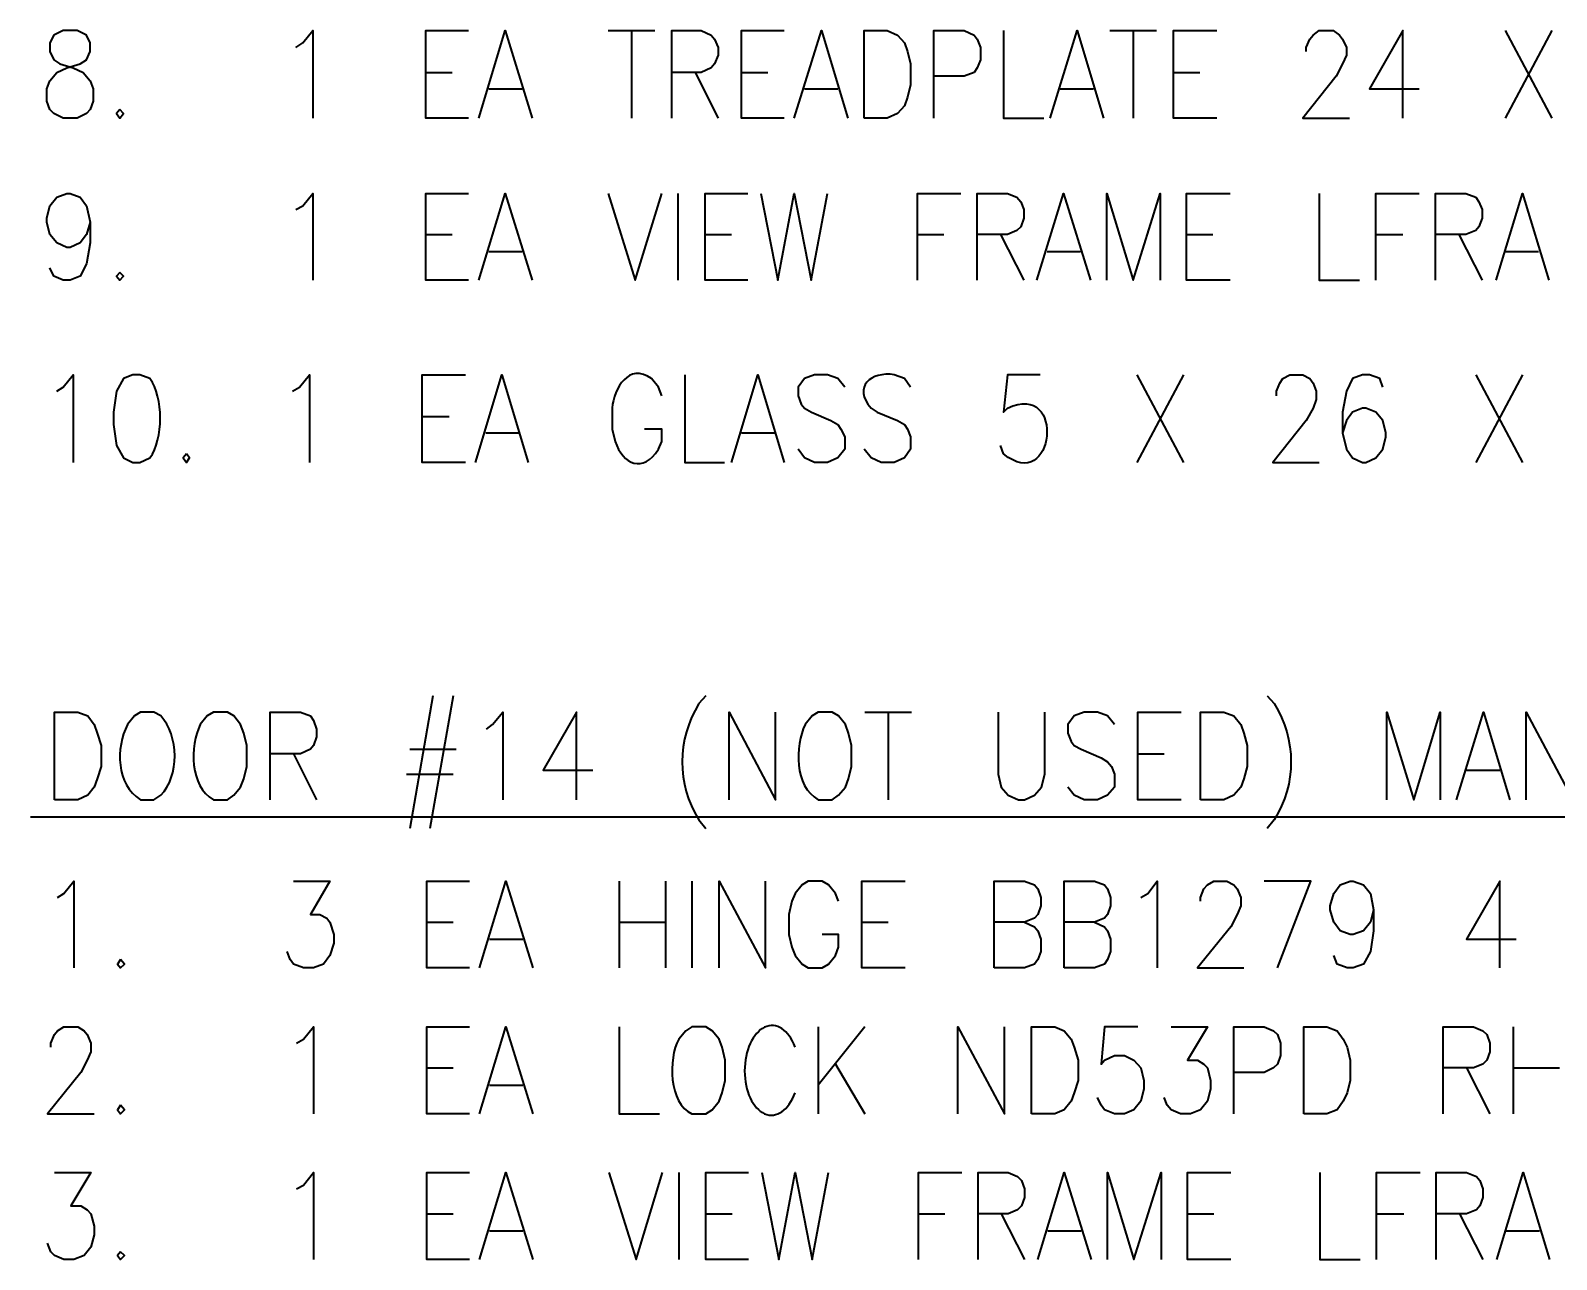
# Model space of a CAD drawing. Header units: inches. Extents: x 5 to 516, y -193 to 129.
# Drawn here: x 208.15 to 214.7, y -89.11 to -83.82 of the extents above; entities that cross this region are included whole.
import ezdxf

# ---------------------------------------------------------------- set-up
doc = ezdxf.new("R2010")
doc.units = ezdxf.units.IN
doc.header["$MEASUREMENT"] = 0
doc.layers.add('PDF3_Geometry', color=7, linetype='Continuous')

msp = doc.modelspace()

# ---------------------------------------------------------------- linework, layer by layer
at = {"layer": 'PDF3_Geometry', "lineweight": 35}
for points in [[(208.285273, -83.8234759), (208.2452756, -83.8434747), (208.22861, -83.8768059), (208.22861, -83.9134702), (208.2452756, -83.9501345), (208.2719406, -83.9668001), (208.3286036, -83.9834657), (208.3719341, -84.0034644), (208.4019322, -84.0401287), (208.4152647, -84.0734599), (208.4152647, -84.1267898), (208.4019322, -84.1634541), (208.3852666, -84.1801197), (208.3452692, -84.2001185), (208.285273, -84.2001185), (208.2452756, -84.1801197), (208.22861, -84.1634541), (208.2152775, -84.1267898), (208.2152775, -84.0734599), (208.22861, -84.0401287), (208.2586081, -84.0034644), (208.3019386, -83.9834657), (208.3586017, -83.9668001), (208.3852666, -83.9501345), (208.4019322, -83.9134702), (208.4019322, -83.8768059), (208.3852666, -83.8434747), (208.3452692, -83.8234759)], [(211.7283913, -84.2001201), (211.7283913, -83.8234776), (211.8283849, -83.8234776), (211.8717155, -83.8434763), (211.9017135, -83.8768075), (211.915046, -83.9134718), (211.9283785, -83.9668017), (211.9283785, -84.0567959), (211.915046, -84.1101259), (211.9017135, -84.1467902), (211.8717155, -84.1801214), (211.8283849, -84.2001201)], [(208.5285978, -84.1634573), (208.5152653, -84.1801229), (208.5285978, -84.2001216), (208.5452634, -84.1801229)], [(208.5285978, -84.863411), (208.5152653, -84.8800766), (208.5285978, -84.8967422), (208.5452634, -84.8800766)], [(208.8152412, -85.6433598), (208.8019088, -85.6600254), (208.8152412, -85.6800241), (208.8285737, -85.6600254)], [(208.2486136, -87.1299317), (208.2486136, -86.7532892), (208.3486072, -86.7532892), (208.3919377, -86.7699548), (208.4186027, -86.8066191), (208.4319352, -86.8432834), (208.4486008, -86.8966133), (208.4486008, -86.9866076), (208.4319352, -87.0399375), (208.4186027, -87.0766018), (208.3919377, -87.109933), (208.3486072, -87.1299317)], [(213.1749606, -87.1299317), (213.1749606, -86.7532892), (213.2749542, -86.7532892), (213.3182848, -86.7699548), (213.3482828, -86.8066191), (213.3616153, -86.8432834), (213.3749478, -86.8966133), (213.3749478, -86.9866076), (213.3616153, -87.0399375), (213.3482828, -87.0766018), (213.3182848, -87.109933), (213.2749542, -87.1299317)], [(208.5319274, -87.8165535), (208.5185949, -87.8365523), (208.5319274, -87.8532179), (208.548593, -87.8365523)], [(212.448343, -88.4798445), (212.448343, -88.1065351), (212.5483366, -88.1065351), (212.588334, -88.1232007), (212.6183321, -88.159865), (212.6316646, -88.1931962), (212.6483302, -88.2498592), (212.6483302, -88.3365203), (212.6316646, -88.3898502), (212.6183321, -88.4265146), (212.588334, -88.4631789), (212.5483366, -88.4798445)], [(213.6182645, -88.4798445), (213.6182645, -88.1065351), (213.718258, -88.1065351), (213.7615886, -88.1232007), (213.7882536, -88.159865), (213.8049192, -88.1931962), (213.8182516, -88.2498592), (213.8182516, -88.3365203), (213.8049192, -88.3898502), (213.7882536, -88.4265146), (213.7615886, -88.4631789), (213.718258, -88.4798445)], [(208.5319274, -88.4431817), (208.5185949, -88.4631804), (208.5319274, -88.479846), (208.548593, -88.4631804)], [(208.5319274, -89.0731394), (208.5185949, -89.089805), (208.5319274, -89.1064706), (208.548593, -89.089805)]]:
    msp.add_lwpolyline(points, close=True, dxfattribs=at)
for points in [[(209.2852089, -83.896805), (209.315207, -83.8768063), (209.3585376, -83.8234763), (209.3585376, -84.2001189)], [(210.0284989, -84.2001201), (209.8451774, -84.2001201), (209.8451774, -83.8234776), (210.0284989, -83.8234776)], [(210.0718271, -84.2001201), (210.1851531, -83.8234776), (210.3018123, -84.2001201)], [(210.6284591, -83.8234759), (210.8284463, -83.8234759)], [(210.7284554, -83.8234759), (210.7284554, -84.2001185)], [(210.9017774, -84.2001201), (210.9017774, -83.8234776), (211.0284359, -83.8234776), (211.0717665, -83.8434763), (211.085099, -83.8601419), (211.1017646, -83.8968062), (211.1017646, -83.9301374), (211.085099, -83.9668017), (211.0717665, -83.9834673), (211.0284359, -84.003466), (210.9017774, -84.003466)], [(211.3850743, -84.2001201), (211.2017527, -84.2001201), (211.2017527, -83.8234776), (211.3850743, -83.8234776)], [(211.4284092, -84.2001201), (211.5450684, -83.8234776), (211.6583944, -84.2001201)], [(212.0283734, -84.2001201), (212.0283734, -83.8234776), (212.1583651, -83.8234776), (212.2016957, -83.8434763), (212.2150281, -83.8601419), (212.2283606, -83.8968062), (212.2283606, -83.9501361), (212.2150281, -83.9834673), (212.2016957, -84.003466), (212.1583651, -84.0201316), (212.0283734, -84.0201316)], [(212.3283488, -83.8234759), (212.3283488, -84.2001185), (212.501671, -84.2001185)], [(212.5283414, -84.2001201), (212.6450006, -83.8234776), (212.7583266, -84.2001201)], [(212.7849845, -83.8234759), (212.9849717, -83.8234759)], [(212.8849808, -83.8234759), (212.8849808, -84.2001185)], [(213.2449575, -84.2001201), (213.0583028, -84.2001201), (213.0583028, -83.8234776), (213.2449575, -83.8234776)], [(213.6282668, -83.9134733), (213.6282668, -83.8968077), (213.6449324, -83.8601434), (213.6582649, -83.8434778), (213.6849298, -83.8234791), (213.744926, -83.8234791), (213.7715909, -83.8434778), (213.7849234, -83.8601434), (213.801589, -83.8968077), (213.801589, -83.9301389), (213.7849234, -83.9668032), (213.7582585, -84.0201331), (213.6149343, -84.2001216), (213.8149215, -84.2001216)], [(214.0449067, -84.2001185), (214.0449067, -83.8234759), (213.9015826, -84.0734599), (214.1149023, -84.0734599)], [(214.6848668, -83.8234759), (214.4848796, -84.2001185)], [(214.484881, -83.8234759), (214.6848682, -84.2001185)], [(209.8451774, -84.0034673), (209.9585034, -84.0034673)], [(211.0017669, -84.0034673), (211.1017605, -84.2001213)], [(211.2017527, -84.0034673), (211.3150788, -84.0034673)], [(213.0583028, -84.0034673), (213.1716289, -84.0034673)], [(210.1151592, -84.0734599), (210.2584834, -84.0734599)], [(211.4717414, -84.0734599), (211.6150655, -84.0734599)], [(212.5716668, -84.0734599), (212.7149909, -84.0734599)], [(208.4019376, -84.6467569), (208.3852721, -84.7000868), (208.3586071, -84.7367511), (208.3152765, -84.7567498), (208.3019441, -84.7567498), (208.2586135, -84.7367511), (208.2286154, -84.7000868), (208.2152829, -84.6467569), (208.2152829, -84.6300913), (208.2286154, -84.5767614), (208.2586135, -84.5400971), (208.3019441, -84.5234315), (208.3152765, -84.5234315), (208.3586071, -84.5400971), (208.3852721, -84.5767614), (208.4019376, -84.6467569), (208.4019376, -84.7367511), (208.3852721, -84.8267454), (208.3586071, -84.8800753), (208.3152765, -84.8967409), (208.2852785, -84.8967409), (208.245281, -84.8800753), (208.2286154, -84.843411)], [(209.2852089, -84.5934292), (209.315207, -84.5767636), (209.3585376, -84.5234336), (209.3585376, -84.896743)], [(210.0284989, -84.8967409), (209.8451774, -84.8967409), (209.8451774, -84.5234315), (210.0284989, -84.5234315)], [(210.0718271, -84.8967409), (210.1851531, -84.5234315), (210.3018123, -84.8967409)], [(210.6284591, -84.5234331), (210.7451183, -84.8967425), (210.8584444, -84.5234331)], [(210.9284412, -84.5234331), (210.9284412, -84.8967425)], [(211.2284207, -84.8967409), (211.0450991, -84.8967409), (211.0450991, -84.5234315), (211.2284207, -84.5234315)], [(211.2850807, -84.5234331), (211.3584093, -84.8967425), (211.4284049, -84.5234331), (211.5017335, -84.8967425), (211.571729, -84.5234331)], [(211.9583774, -84.8967409), (211.9583774, -84.5234315), (212.1450321, -84.5234315)], [(212.2150205, -84.8967409), (212.2150205, -84.5234315), (212.3450122, -84.5234315), (212.3850096, -84.5400971), (212.4016752, -84.5600958), (212.4150077, -84.593427), (212.4150077, -84.6300913), (212.4016752, -84.6667556), (212.3850096, -84.6834212), (212.3450122, -84.7000868), (212.2150205, -84.7000868)], [(212.4716773, -84.8967409), (212.5850033, -84.5234315), (212.7016625, -84.8967409)], [(212.7716526, -84.8967409), (212.7716526, -84.5234315), (212.8849787, -84.8967409), (213.0016379, -84.5234315), (213.0016379, -84.8967409)], [(213.3016216, -84.8967409), (213.1149669, -84.8967409), (213.1149669, -84.5234315), (213.3016216, -84.5234315)], [(213.6849309, -84.5234331), (213.6849309, -84.8967425), (213.8582531, -84.8967425)], [(213.9282489, -84.8967409), (213.9282489, -84.5234315), (214.1149036, -84.5234315)], [(214.1848989, -84.8967409), (214.1848989, -84.5234315), (214.3148905, -84.5234315), (214.3582211, -84.5400971), (214.3715536, -84.5600958), (214.384886, -84.593427), (214.384886, -84.6300913), (214.3715536, -84.6667556), (214.3582211, -84.6834212), (214.3148905, -84.7000868), (214.1848989, -84.7000868)], [(214.4448852, -84.8967409), (214.5582112, -84.5234315), (214.6715373, -84.8967409)], [(209.8451774, -84.700088), (209.9585034, -84.700088)], [(211.0450991, -84.700088), (211.1584251, -84.700088)], [(211.9583774, -84.700088), (212.0717035, -84.700088)], [(212.3150168, -84.700088), (212.4150104, -84.8967421)], [(213.1149669, -84.700088), (213.228293, -84.700088)], [(213.9282489, -84.700088), (214.0449081, -84.700088)], [(214.2848884, -84.700088), (214.384882, -84.8967421)], [(210.1151592, -84.7734171), (210.2584834, -84.7734171)], [(212.5150027, -84.7734171), (212.6583268, -84.7734171)], [(214.484881, -84.7734171), (214.6282051, -84.7734171)], [(208.2586092, -85.3733779), (208.2852741, -85.3567123), (208.3286047, -85.3033824), (208.3286047, -85.6800249)], [(208.6585838, -85.3200475), (208.6152532, -85.3033819), (208.5852552, -85.3033819), (208.5452577, -85.3200475), (208.5152596, -85.3733774), (208.5019272, -85.4633716), (208.5019272, -85.5167015), (208.5152596, -85.6066958), (208.5452577, -85.6600257), (208.5852552, -85.6800244), (208.6152532, -85.6800244), (208.6585838, -85.6600257)], [(209.271877, -85.3733779), (209.3018751, -85.3567123), (209.3452056, -85.3033824), (209.3452056, -85.6800249)], [(210.0151638, -85.680026), (209.8285091, -85.680026), (209.8285091, -85.3033835), (210.0151638, -85.3033835)], [(210.0584951, -85.680026), (210.1718212, -85.3033835), (210.2851473, -85.680026)], [(210.8584452, -85.3933758), (210.8451127, -85.3567115), (210.8151146, -85.3200472)], [(210.9584415, -85.3033819), (210.9584415, -85.6800244), (211.1284306, -85.6800244)], [(211.1584273, -85.680026), (211.2717534, -85.3033835), (211.3850795, -85.680026)], [(211.6450633, -85.356713), (211.6150652, -85.3200487), (211.5717347, -85.3033831), (211.5150717, -85.3033831), (211.4717411, -85.3200487), (211.4450761, -85.356713), (211.4450761, -85.3933773), (211.4584086, -85.4300416), (211.4717411, -85.4467072), (211.5017392, -85.4633728), (211.5850672, -85.5000372), (211.6150652, -85.5167028), (211.6283977, -85.5367015), (211.6450633, -85.5700327), (211.6450633, -85.6233626), (211.6150652, -85.6600269), (211.5717347, -85.6800256), (211.5150717, -85.6800256), (211.4717411, -85.6600269), (211.4450761, -85.6233626)], [(211.9283771, -85.356713), (211.9017122, -85.3200487), (211.8583816, -85.3033831)], [(212.4850092, -85.3033819), (212.3450182, -85.3033819), (212.3283526, -85.4633716), (212.3450182, -85.446706)], [(213.101635, -85.3033819), (212.9016478, -85.6800244)], [(212.9016492, -85.3033819), (213.1016363, -85.6800244)], [(213.5016066, -85.3933758), (213.5016066, -85.3733771), (213.5149391, -85.3400459), (213.5282716, -85.3200472), (213.5582697, -85.3033816), (213.6149327, -85.3033816), (213.6449308, -85.3200472), (213.6582632, -85.3400459), (213.6715957, -85.3733771), (213.6715957, -85.4100414), (213.6582632, -85.4467057), (213.6282652, -85.5000357), (213.484941, -85.6800241), (213.6849282, -85.6800241)], [(213.9582492, -85.356713), (213.9449167, -85.3200487), (213.9015861, -85.3033831), (213.8715881, -85.3033831), (213.8282575, -85.3200487), (213.8015925, -85.3733786), (213.7849269, -85.4633728), (213.7849269, -85.5533671), (213.8015925, -85.6233626), (213.8282575, -85.6600269), (213.8715881, -85.6800256), (213.8849205, -85.6800256), (213.9282511, -85.6600269), (213.9582492, -85.6233626), (213.9715816, -85.5700327), (213.9715816, -85.5533671), (213.9582492, -85.5000372), (213.9282511, -85.4633728), (213.8849205, -85.4467072), (213.8715881, -85.4467072), (213.8282575, -85.4633728), (213.8015925, -85.5000372), (213.7849269, -85.5533671)], [(214.5582066, -85.3033819), (214.3582195, -85.6800244)], [(214.3582208, -85.3033819), (214.558208, -85.6800244)], [(210.6451255, -85.4467057), (210.6451255, -85.5367), (210.658458, -85.5900299)], [(211.758388, -85.4467072), (211.785053, -85.4633728), (211.8717141, -85.5000372), (211.9017122, -85.5167028), (211.9150447, -85.5367015), (211.9283771, -85.5700327), (211.9283771, -85.6233626), (211.9017122, -85.6600269), (211.8583816, -85.6800256), (211.8017186, -85.6800256), (211.758388, -85.6600269), (211.72839, -85.6233626)], [(209.8285091, -85.4833698), (209.9451682, -85.4833698)], [(210.8451127, -85.6233611), (210.8584452, -85.5900299), (210.8584452, -85.5367), (210.7851166, -85.5367)], [(210.1018273, -85.5533658), (210.2451515, -85.5533658)], [(211.2017527, -85.5533658), (211.3450769, -85.5533658)], [(212.3283526, -85.6433601), (212.3150201, -85.6066958)], [(209.8751776, -86.6832949), (209.775184, -87.2532584)], [(209.9618352, -86.6832949), (209.8618416, -87.2532584)], [(211.0484287, -86.6832949), (211.0184306, -86.7166261)], [(213.4616108, -86.6832949), (213.4916089, -86.7166261)], [(208.7052461, -86.7699565), (208.675248, -86.7532909), (208.618585, -86.7532909), (208.59192, -86.7699565), (208.561922, -86.8066209)], [(208.9318991, -87.1299335), (208.9918952, -87.1299335), (209.0185602, -87.1099347), (209.0485582, -87.0766036), (209.0618907, -87.0399392), (209.0752232, -86.9866093), (209.0752232, -86.8966151), (209.0618907, -86.8432852), (209.0485582, -86.8066209), (209.0185602, -86.7699565), (208.9918952, -86.7532909), (208.9318991, -86.7532909), (208.9052341, -86.7699565), (208.875236, -86.8066209)], [(209.1752171, -87.1299317), (209.1752171, -86.7532892), (209.3052087, -86.7532892), (209.3485393, -86.7699548), (209.3618718, -86.7899535), (209.3752042, -86.8266178), (209.3752042, -86.859949), (209.3618718, -86.8966133), (209.3485393, -86.9132789), (209.3052087, -86.9332776), (209.1752171, -86.9332776)], [(210.1051569, -86.8266166), (210.1318219, -86.8066179), (210.1751524, -86.753288), (210.1751524, -87.1299305)], [(210.4918034, -87.1299335), (210.4918034, -86.7532909), (210.3484792, -87.0032749), (210.5617989, -87.0032749)], [(211.148425, -87.1299317), (211.148425, -86.7532892), (211.3484122, -87.1299317), (211.3484122, -86.7532892)], [(211.5317351, -87.1299335), (211.5917312, -87.1299335), (211.6183962, -87.1099347), (211.6483943, -87.0766036), (211.6617268, -87.0399392), (211.6750592, -86.9866093), (211.6750592, -86.8966151), (211.6617268, -86.8432852), (211.6483943, -86.8066209), (211.6183962, -86.7699565), (211.5917312, -86.7532909), (211.5317351, -86.7532909), (211.5050701, -86.7699565), (211.4750721, -86.8066209)], [(211.7317209, -86.7532909), (211.9317081, -86.7532909)], [(211.8317172, -86.7532909), (211.8317172, -87.1299335)], [(212.3050213, -86.7532909), (212.3050213, -87.0199405), (212.3183538, -87.0766036), (212.3483518, -87.1099347), (212.3916824, -87.1299335), (212.4183474, -87.1299335), (212.4616779, -87.1099347), (212.491676, -87.0766036), (212.5050085, -87.0199405), (212.5050085, -86.7532909)], [(212.8049892, -86.8066187), (212.7749912, -86.7699544), (212.7316606, -86.7532888), (212.6749976, -86.7532888), (212.631667, -86.7699544), (212.6050021, -86.8066187), (212.6050021, -86.843283), (212.6183345, -86.8799473), (212.631667, -86.8966129), (212.6616651, -86.9132785), (212.7483262, -86.9499428), (212.7749912, -86.9666084), (212.7916567, -86.9866072), (212.8049892, -87.0199383), (212.8049892, -87.0766014), (212.7749912, -87.1099326), (212.7316606, -87.1299313), (212.6749976, -87.1299313), (212.631667, -87.1099326), (212.6050021, -87.0766014)], [(213.0916334, -87.1299317), (212.9049787, -87.1299317), (212.9049787, -86.7532892), (213.0916334, -86.7532892)], [(213.9749107, -87.1299317), (213.9749107, -86.7532892), (214.0915699, -87.1299317), (214.2048959, -86.7532892), (214.2048959, -87.1299317)], [(214.2748928, -87.1299317), (214.391552, -86.7532892), (214.5048781, -87.1299317)], [(214.5748749, -87.1299317), (214.5748749, -86.7532892), (214.7748621, -87.1299317), (214.7748621, -86.7532892)], [(209.7751813, -86.913281), (209.9751685, -86.913281)], [(209.2752134, -86.9332789), (209.375207, -87.1299329)], [(212.9049787, -86.9332789), (213.0183048, -86.9332789)], [(209.7618494, -87.0199398), (209.9618366, -87.0199398)], [(214.318225, -87.0032749), (214.4615491, -87.0032749)], [(208.618585, -87.1299335), (208.675248, -87.1299335), (208.7052461, -87.1099347)], [(208.1452877, -87.2032607), (218.0179881, -87.2032607)], [(211.0184306, -87.216594), (211.0484287, -87.2532584)], [(213.4916089, -87.216594), (213.4616108, -87.2532584)], [(208.2619455, -87.5499046), (208.2886105, -87.533239), (208.3319411, -87.4799091), (208.3319411, -87.8532185)], [(209.2752134, -87.4799086), (209.43187, -87.4799086), (209.348542, -87.6232327), (209.3885394, -87.6232327), (209.4185375, -87.6398983), (209.43187, -87.6565639), (209.4485356, -87.7098938), (209.4485356, -87.7465582), (209.43187, -87.7998881), (209.405205, -87.8365524), (209.3618745, -87.853218), (209.3185439, -87.853218), (209.2752134, -87.8365524), (209.2618809, -87.8165537), (209.2485484, -87.7832225)], [(210.0318285, -87.8532197), (209.848507, -87.8532197), (209.848507, -87.4799104), (210.0318285, -87.4799104)], [(210.0751634, -87.8532197), (210.1884895, -87.4799104), (210.3051487, -87.8532197)], [(210.6751209, -87.4799086), (210.6751209, -87.853218)], [(210.8751135, -87.4799086), (210.8751135, -87.853218)], [(210.988435, -87.4799086), (210.988435, -87.853218)], [(211.1050928, -87.8532197), (211.1050928, -87.4799104), (211.30508, -87.8532197), (211.30508, -87.4799104)], [(211.6183927, -87.5665696), (211.6050602, -87.5332384), (211.5750621, -87.496574), (211.5483972, -87.4799085), (211.488401, -87.4799085), (211.461736, -87.496574), (211.431738, -87.5332384), (211.4184055, -87.5665696), (211.405073, -87.6232326), (211.405073, -87.7098937), (211.4184055, -87.7632236), (211.431738, -87.7998879), (211.461736, -87.8365523), (211.488401, -87.8532179), (211.5483972, -87.8532179), (211.5750621, -87.8365523), (211.6050602, -87.7998879), (211.6183927, -87.7632236), (211.6183927, -87.7098937), (211.5483972, -87.7098937)], [(211.9050437, -87.8532197), (211.718389, -87.8532197), (211.718389, -87.4799104), (211.9050437, -87.4799104)], [(212.288353, -87.8532197), (212.288353, -87.4799104), (212.4183446, -87.4799104), (212.4616752, -87.4965759), (212.4750077, -87.5132415), (212.4883402, -87.5499059), (212.4883402, -87.5865702), (212.4750077, -87.6232345), (212.4616752, -87.6399001), (212.4183446, -87.6565657), (212.288353, -87.6565657)], [(212.5883351, -87.8532197), (212.5883351, -87.4799104), (212.7183268, -87.4799104), (212.7616573, -87.4965759), (212.7749898, -87.5132415), (212.7883223, -87.5499059), (212.7883223, -87.5865702), (212.7749898, -87.6232345), (212.7616573, -87.6399001), (212.7183268, -87.6565657), (212.5883351, -87.6565657)], [(212.9183107, -87.5499046), (212.9483088, -87.533239), (212.9883062, -87.4799091), (212.9883062, -87.8532185)], [(213.1749606, -87.5665696), (213.1749606, -87.549904), (213.1882931, -87.5132396), (213.2049587, -87.496574), (213.2316237, -87.4799085), (213.2882867, -87.4799085), (213.3182848, -87.496574), (213.3316172, -87.5132396), (213.3482828, -87.549904), (213.3482828, -87.5865683), (213.3316172, -87.6232326), (213.3049523, -87.6765625), (213.1616281, -87.8532179), (213.3616153, -87.8532179)], [(213.504943, -87.8532197), (213.6482671, -87.4799104), (213.44828, -87.4799104)], [(213.9182466, -87.6032358), (213.9049141, -87.6565657), (213.874916, -87.69323), (213.8315855, -87.7098956), (213.818253, -87.7098956), (213.7749224, -87.69323), (213.7482575, -87.6565657), (213.7315919, -87.6032358), (213.7315919, -87.5865702), (213.7482575, -87.5332403), (213.7749224, -87.4965759), (213.818253, -87.4799104), (213.8315855, -87.4799104), (213.874916, -87.4965759), (213.9049141, -87.5332403), (213.9182466, -87.6032358), (213.9182466, -87.69323), (213.9049141, -87.7832242), (213.874916, -87.8365542), (213.8315855, -87.8532197), (213.8049205, -87.8532197), (213.76159, -87.8365542), (213.7482575, -87.7998898)], [(214.4615467, -87.853218), (214.4615467, -87.4799086), (214.3182226, -87.7298926), (214.5315422, -87.7298926)], [(209.848507, -87.6565635), (209.961833, -87.6565635)], [(210.6751209, -87.6565635), (210.8751081, -87.6565635)], [(211.718389, -87.6565635), (211.831715, -87.6565635)], [(212.4183427, -87.6565635), (212.4616733, -87.6765622), (212.4750058, -87.6932278), (212.4883383, -87.7298922), (212.4883383, -87.7832221), (212.4750058, -87.8165533), (212.4616733, -87.836552), (212.4183427, -87.8532176), (212.2883511, -87.8532176)], [(212.7183249, -87.6565635), (212.7616554, -87.6765622), (212.7749879, -87.6932278), (212.7883204, -87.7298922), (212.7883204, -87.7832221), (212.7749879, -87.8165533), (212.7616554, -87.836552), (212.7183249, -87.8532176), (212.5883332, -87.8532176)], [(210.1184888, -87.7298926), (210.261813, -87.7298926)], [(208.2319453, -88.1931977), (208.2319453, -88.1765321), (208.2486109, -88.1398678), (208.2619434, -88.1232022), (208.2886083, -88.1065366), (208.3486045, -88.1065366), (208.3752694, -88.1232022), (208.3886019, -88.1398678), (208.4052675, -88.1765321), (208.4052675, -88.2131964), (208.3886019, -88.2498607), (208.361937, -88.3031906), (208.2186128, -88.479846), (208.4186, -88.479846)], [(209.2885453, -88.1765328), (209.3185434, -88.1598672), (209.3618739, -88.1065372), (209.3618739, -88.4798466)], [(210.0318285, -88.4798445), (209.848507, -88.4798445), (209.848507, -88.1065351), (210.0318285, -88.1065351)], [(210.0751634, -88.4798445), (210.1884895, -88.1065351), (210.3051487, -88.4798445)], [(210.6751209, -88.1065367), (210.6751209, -88.4798461), (210.8484431, -88.4798461)], [(210.988435, -88.4798461), (211.0484311, -88.4798461), (211.0750961, -88.4631805), (211.1050941, -88.4265162), (211.1184266, -88.3898519), (211.1317591, -88.336522), (211.1317591, -88.2498609), (211.1184266, -88.1931978), (211.1050941, -88.1598666), (211.0750961, -88.1232023), (211.0484311, -88.1065367), (210.988435, -88.1065367), (210.96177, -88.1232023), (210.9317719, -88.1598666)], [(211.7317209, -88.1065367), (211.5317337, -88.3565207)], [(211.5317351, -88.1065367), (211.5317351, -88.4798461)], [(212.1316926, -88.4798445), (212.1316926, -88.1065351), (212.3316797, -88.4798445), (212.3316797, -88.1065351)], [(212.9049787, -88.1065367), (212.7616546, -88.1065367), (212.7483221, -88.2665264), (212.7616546, -88.2498609), (212.8049852, -88.2298621), (212.8483157, -88.2298621), (212.8883132, -88.2498609), (212.9183112, -88.283192), (212.9316437, -88.336522), (212.9316437, -88.3731863), (212.9183112, -88.4265162), (212.8883132, -88.4631805), (212.8483157, -88.4798461), (212.8049852, -88.4798461), (212.7616546, -88.4631805), (212.7483221, -88.4431818), (212.7316565, -88.4098506)], [(213.0483005, -88.1065367), (213.2049571, -88.1065367), (213.118296, -88.2498609), (213.1616265, -88.2498609), (213.1882915, -88.2665264), (213.2049571, -88.283192), (213.2182896, -88.336522), (213.2182896, -88.3731863), (213.2049571, -88.4265162), (213.174959, -88.4631805), (213.1316284, -88.4798461), (213.0882979, -88.4798461), (213.0483005, -88.4631805), (213.0316349, -88.4431818), (213.0183024, -88.4098506)], [(213.3182891, -88.4798445), (213.3182891, -88.1065351), (213.4482808, -88.1065351), (213.4882782, -88.1232007), (213.5049438, -88.1398663), (213.5182763, -88.1765306), (213.5182763, -88.2298605), (213.5049438, -88.2665248), (213.4882782, -88.2831904), (213.4482808, -88.3031891), (213.3182891, -88.3031891)], [(214.2182287, -88.4798445), (214.2182287, -88.1065351), (214.3482204, -88.1065351), (214.3882178, -88.1232007), (214.4048834, -88.1398663), (214.4182159, -88.1765306), (214.4182159, -88.2131949), (214.4048834, -88.2498592), (214.3882178, -88.2665248), (214.3482204, -88.2831904), (214.2182287, -88.2831904)], [(214.5182108, -88.1065367), (214.5182108, -88.4798461)], [(209.848507, -88.2831916), (209.961833, -88.2831916)], [(211.6050607, -88.2665267), (211.7317193, -88.4798464)], [(214.318225, -88.2831916), (214.4182186, -88.4798457)], [(214.5182108, -88.2831916), (214.718198, -88.2831916)], [(210.1184888, -88.3565207), (210.261813, -88.3565207)], [(208.2486136, -88.7331614), (208.4052702, -88.7331614), (208.3186091, -88.8764856), (208.3619397, -88.8764856), (208.3886046, -88.8931512), (208.4052702, -88.9098168), (208.4186027, -88.9631467), (208.4186027, -88.999811), (208.4052702, -89.0531409), (208.3752721, -89.0898052), (208.3319416, -89.1064708), (208.288611, -89.1064708), (208.2486136, -89.0898052), (208.231948, -89.0731396), (208.2186155, -89.0364753)], [(209.2885453, -88.8031575), (209.3185434, -88.7864919), (209.3618739, -88.733162), (209.3618739, -89.1064714)], [(210.0318285, -89.1064726), (209.848507, -89.1064726), (209.848507, -88.7331632), (210.0318285, -88.7331632)], [(210.0751634, -89.1064726), (210.1884895, -88.7331632), (210.3051487, -89.1064726)], [(210.6317887, -88.7331614), (210.7484479, -89.1064708), (210.861774, -88.7331614)], [(210.9317708, -88.7331614), (210.9317708, -89.1064708)], [(211.2317503, -89.1064726), (211.0484287, -89.1064726), (211.0484287, -88.7331632), (211.2317503, -88.7331632)], [(211.2884171, -88.7331614), (211.3617457, -89.1064708), (211.4317412, -88.7331614), (211.5050699, -89.1064708), (211.5750654, -88.7331614)], [(211.961707, -89.1064726), (211.961707, -88.7331632), (212.1483617, -88.7331632)], [(212.2183569, -89.1064726), (212.2183569, -88.7331632), (212.3483486, -88.7331632), (212.388346, -88.7498288), (212.4050116, -88.7664944), (212.4183441, -88.8031587), (212.4183441, -88.839823), (212.4050116, -88.8764873), (212.388346, -88.8931529), (212.3483486, -88.9098185), (212.2183569, -88.9098185)], [(212.4750069, -89.1064726), (212.5883329, -88.7331632), (212.7049921, -89.1064726)], [(212.774989, -89.1064726), (212.774989, -88.7331632), (212.888315, -89.1064726), (213.0049742, -88.7331632), (213.0049742, -89.1064726)], [(213.3049512, -89.1064726), (213.1182965, -89.1064726), (213.1182965, -88.7331632), (213.3049512, -88.7331632)], [(213.6882605, -88.7331614), (213.6882605, -89.1064708), (213.8615827, -89.1064708)], [(213.9315785, -89.1064726), (213.9315785, -88.7331632), (214.1182332, -88.7331632)], [(214.1882285, -89.1064726), (214.1882285, -88.7331632), (214.3182201, -88.7331632), (214.3615507, -88.7498288), (214.3748832, -88.7664944), (214.3882156, -88.8031587), (214.3882156, -88.839823), (214.3748832, -88.8764873), (214.3615507, -88.8931529), (214.3182201, -88.9098185), (214.1882285, -88.9098185)], [(214.4482148, -89.1064726), (214.5615408, -88.7331632), (214.6748669, -89.1064726)], [(209.848507, -88.9098164), (209.961833, -88.9098164)], [(211.0484287, -88.9098164), (211.1617547, -88.9098164)], [(211.961707, -88.9098164), (212.075033, -88.9098164)], [(212.3183532, -88.9098164), (212.4183468, -89.1064704)], [(213.1182965, -88.9098164), (213.2316226, -88.9098164)], [(213.9315785, -88.9098164), (214.0482377, -88.9098164)], [(214.2882248, -88.9098164), (214.3882183, -89.1064704)], [(210.1184888, -88.9831454), (210.261813, -88.9831454)], [(212.518339, -88.9831454), (212.6616632, -88.9831454)], [(214.4882106, -88.9831454), (214.6315347, -88.9831454)]]:
    msp.add_lwpolyline(points, dxfattribs=at)
msp.add_ellipse((211.3315558, -88.293564), major_axis=(0.0022623, 0.1926445), ratio=0.604767433, start_param=5.267582148, end_param=10.479210323, dxfattribs=at)
for points in [[(210.8151146, -85.3200472), (210.7153988, -85.2508294), (210.6555138, -85.3594336), (210.6451255, -85.4467057)], [(208.6585838, -85.6600257), (208.7174689, -85.5806419), (208.7174689, -85.3994313), (208.6585838, -85.3200475)], [(211.8583816, -85.3033831), (211.7586102, -85.2877174), (211.6784487, -85.355102), (211.758388, -85.4467072)], [(212.3450182, -85.446706), (212.5988352, -85.3267137), (212.5467275, -85.8236263), (212.3283526, -85.6433601)], [(210.658458, -85.5900299), (210.6918448, -85.6889124), (210.7787281, -85.7286321), (210.8451127, -85.6233611)], [(211.0184306, -86.7166261), (210.9233811, -86.8731161), (210.9214924, -87.0604929), (211.0184306, -87.216594)], [(213.4916089, -86.7166261), (213.5866584, -86.8731161), (213.5885471, -87.0604929), (213.4916089, -87.216594)], [(208.7052461, -87.1099347), (208.7865187, -87.0313842), (208.7835744, -86.851618), (208.7052461, -86.7699565)], [(208.561922, -86.8066209), (208.5111474, -86.908781), (208.5127585, -87.063771), (208.618585, -87.1299335)], [(208.875236, -86.8066209), (208.8305167, -86.8991149), (208.8283501, -87.0746592), (208.9318991, -87.1299335)], [(211.4750721, -86.8066209), (211.4303527, -86.8991149), (211.4281862, -87.0746592), (211.5317351, -87.1299335)], [(210.9317719, -88.1598666), (210.8855527, -88.2426391), (210.8888858, -88.4372377), (210.988435, -88.4798461)]]:
    msp.add_open_spline(points, degree=3, dxfattribs=at)

doc.saveas('drawing.dxf')
